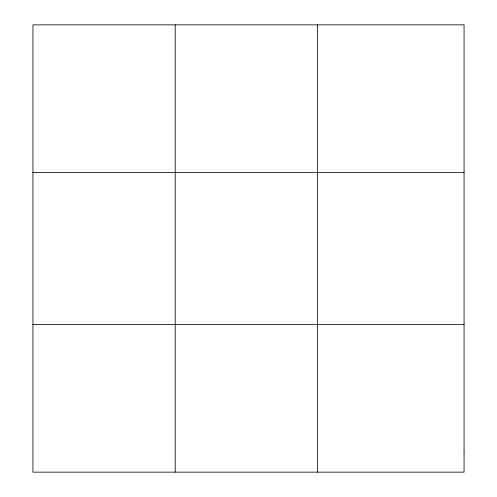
<?xml version="1.0" encoding="UTF-8"?>
<svg xmlns="http://www.w3.org/2000/svg" width="497" height="497" viewBox="0 0 497 497"><rect width="100%" height="100%" fill="white"/><g stroke="black" fill="none" stroke-linecap="round" stroke-linejoin="round"><path stroke-width="0.75" d="M175.211 24.85L175.211 472.15M317.477 24.85L317.477 472.15M32.939 172.459L464.061 172.459M32.939 324.541L464.061 324.541M464.061 451.065L464.061 472.15L32.939 472.15L32.939 24.85L464.061 24.85L464.061 451.065"/></g></svg>
